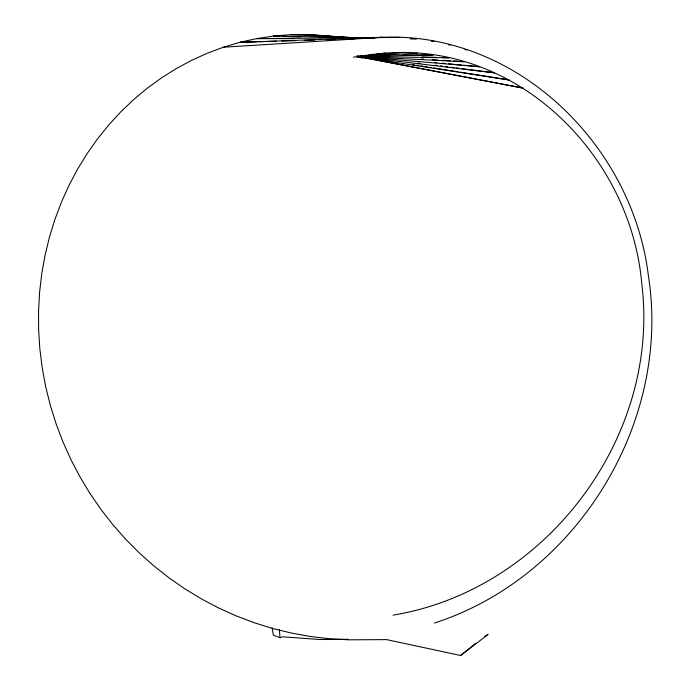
<?xml version="1.0" encoding="UTF-8"?>
<svg xmlns="http://www.w3.org/2000/svg" width="690" height="690" viewBox="0 0 690 690"><rect width="100%" height="100%" fill="white"/><g stroke="black" fill="none" stroke-linecap="round" stroke-linejoin="round"><path stroke-width="1.03" d="M345.043 37.562L307.662 34.5L290.585 34.681L273.551 36.044L256.628 38.597L239.887 42.331L223.413 47.222L207.259 53.251L191.492 60.401L176.192 68.646L161.417 77.944L147.229 88.268L133.688 99.567L120.845 111.806L108.77 124.925L97.514 138.888L87.113 153.629L77.616 169.093L69.078 185.222L61.522 201.954L54.984 219.213L49.499 236.937L45.1 255.05L41.788 273.499L39.606 292.189L38.545 311.061L38.631 330.036L39.856 349.037L42.219 367.994L45.721 386.823L50.353 405.461L56.106 423.832L62.945 441.859L70.863 459.471L79.824 476.609L89.812 493.186L100.766 509.16L112.668 524.452L125.477 539.002L139.13 552.759L153.585 565.671L168.8 577.677L184.704 588.743L201.247 598.808L218.368 607.847L236.006 615.825L254.084 622.699L272.55 628.452L291.327 633.049L310.345 636.491L329.544 638.75L348.838 639.82L386.624 639.621L460.644 655.5L475.652 643.313M460.644 655.5L488.106 634.412L484.811 636.284M434.398 623.053C576.323 577.211 671.663 422.953 648.35 275.508C632.652 145.417 516.922 31.671 382.527 37.286L239.887 42.331L257.051 41.805M272.171 627.831L273.335 635.128L279.976 637.715L282.512 636.818L320.212 639.518L348.122 639.294M393.024 615.144C545.324 590.062 660.615 437.676 641.821 284.211C630.755 152.568 512.549 37.648 376.835 54.001M358.826 56.183L356.696 56.459L433.156 54.984L403.064 54.95M360.956 55.916L385.374 53.199L353.418 57.158M371.496 54.501L374.696 54.2M357.317 56.58L401.33 52.673M223.413 47.222L382.527 37.286L365.407 38.321M357.161 56.511L417.278 53.268M259.19 41.736L276.354 41.21M281.718 41.046L295.656 40.624M304.238 40.356L314.959 40.029M326.758 39.666L335.331 39.408M349.278 38.976L354.634 38.812M371.798 38.286L373.946 38.226M394.318 37.596L399.683 37.432L378.163 37.605M373.868 37.64L256.628 38.597L294.242 38.64M410.326 38.769L416.777 38.778L410.317 38.649M356.635 56.39L448.888 57.813L442.437 57.606M373.704 37.959L273.551 36.044L278.924 36.225M282.15 36.328L300.426 36.924M318.702 37.527L320.859 37.596M422.013 56.934L435.985 57.391M290.585 34.681L369.167 38.312M357.23 56.373L464.413 61.746L453.684 61.056M421.478 58.986L423.626 59.124M432.207 59.676L437.581 60.021M442.945 60.366L450.458 60.849M307.662 34.5L349.554 37.579M354.927 37.976L359.223 38.295M448.388 44.85L450.544 45.005M356.756 56.33L479.671 66.766L463.62 65.222M434.735 62.454L436.873 62.661M442.23 63.178L445.438 63.48M448.647 63.79L453.994 64.299M456.133 64.506L461.481 65.015M464.922 49.654L467.061 49.87M356.627 56.321L494.575 72.847L461.593 68.638M417.968 63.066L420.098 63.342M434.993 65.24L437.124 65.516M440.315 65.921L442.445 66.188M445.636 66.602L447.767 66.87M450.958 67.275L454.149 67.689M456.271 67.956L459.462 68.362M324.705 35.518L335.297 36.889M357.239 56.451L509.082 79.971L460.213 72.174M385.831 60.297L387.953 60.634M412.396 64.532L414.518 64.877M416.648 65.214L418.77 65.55M420.891 65.895L423.022 66.231M425.144 66.576L427.274 66.913M429.396 67.249L431.517 67.594M433.648 67.931L458.082 71.829M357.032 56.477L523.124 88.113L358.895 56.597M356.601 56.666L362.793 58.202M279.398 629.496L279.976 637.715M433.751 41.305L431.604 41.236L433.751 41.305"/></g></svg>
